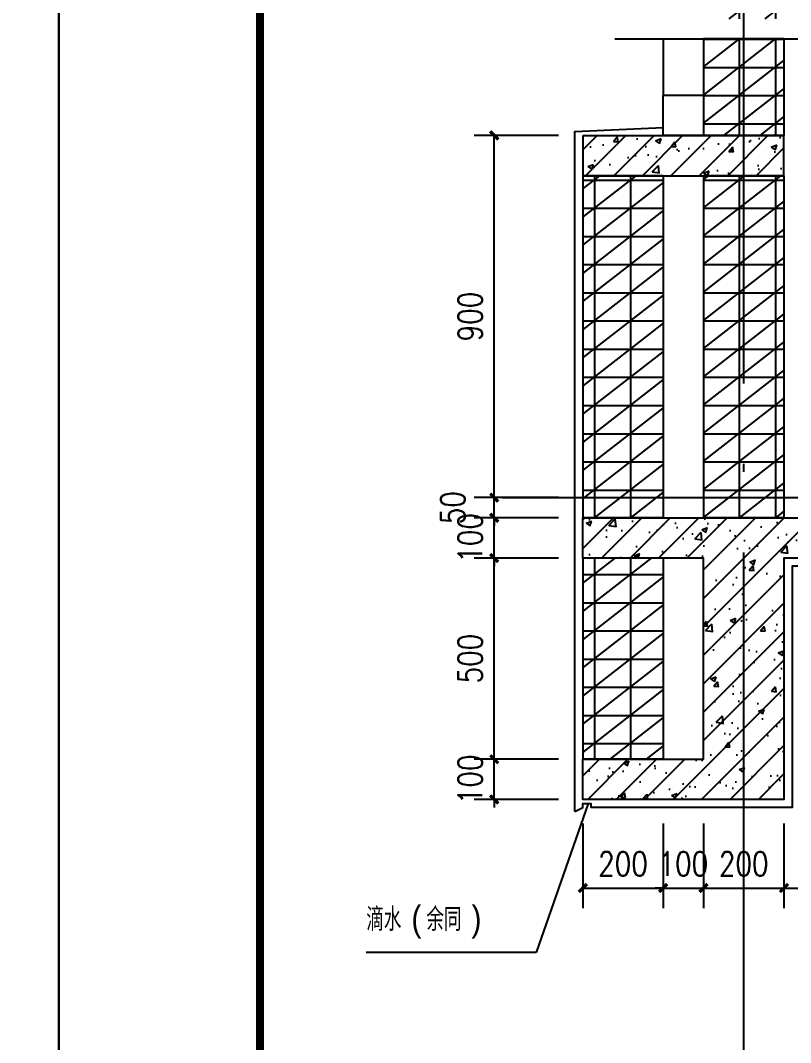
# Model space of a CAD drawing. Extents: x 718358 to 1668613, y -348838 to -159582.
# Drawn here: x 868773 to 870687, y -343463 to -340923 of the extents above; entities that cross this region are included whole.
import ezdxf

# ---------------------------------------------------------------- set-up
doc = ezdxf.new("R2010")
doc.units = 0
doc.header["$LTSCALE"] = 1000
doc.linetypes.add('DOTE', pattern=[2.42, 2, -0.2, 0.02, -0.2])
for name, color, linetype in [('建-可见线', 7, 'Continuous'), ('建-图例填充', 251, 'Continuous'), ('建-图框', 4, 'Continuous'), ('建-墙体', 2, 'Continuous'), ('建-尺寸', 73, 'Continuous'), ('建-引出', 3, 'Continuous'), ('建-柱子', 6, 'Continuous'), ('建-符号', 3, 'Continuous'), ('建-轴网', 14, 'DOTE')]:
    doc.layers.add(name, color=color, linetype=linetype)
doc.styles.add('_TCH_DIM', font='gt单线西文.shx', dxfattribs={"width": 0.8, "bigfont": 'gt单线中文.shx'})
doc.styles.add('DIM_FONT', font='SIMPLEX.shx', dxfattribs={"width": 0.8, "bigfont": 'GBCBIG.shx'})
doc.dimstyles.new('DIMN20', dxfattribs={"dimscale": 0.2, "dimtxt": 300, "dimasz": 100, "dimexe": 250, "dimexo": 300, "dimgap": 150, "dimtad": 1, "dimdec": 0, "dimzin": 0, "dimdsep": 46, "dimtxsty": 'DIM_FONT', "dimblk": 'ARCHTICK', "dimcen": 0.09, "dimdle": 1, "dimclrt": 7, "dimazin": 2, "dimtfac": 1, "dimtdec": 0, "dimtix": 1, "dimtmove": 2, "dimatfit": 3, "dimldrblk": 'ARCHTICK', "dimfxl": 1, "dimtolj": 1, "dimtzin": 0, "dimarcsym": 0})
pattern_1 = [(45, (0, 0), (-35.355339, 35.355339), []), (50, (0, 0), (143.452037, -12.550427), [15, -165]), (355, (0, 0), (-27.750267, 150.438427), [12, -132]), (100.4514, (11.95, -1.05), (115.701876, 137.887908), [12.748038, -140.228422]), (46.1842, (0, 40), (213.44821, -33.103803), [22.5, -247.5]), (96.6356, (17.79, 37.24), (186.93254, 194.823574), [19.12206, -210.3426]), (351.1842, (0, 40), (186.93239, 194.82372), [18, -198]), (21, (20, 30), (119.38141, -80.523778), [15, -165]), (326, (20, 30), (48.663066, 145.03001), [12, -132]), (71.4514, (29.95, 23.29), (168.044526, 64.5061), [12.748038, -140.228422]), (37.5, (0, 0), (2.431971, 66.5787708), [0, -130.4, 0, -134, 0, -132.5]), (7.5, (0, 0), (52.6139075, 78.8823424), [0, -76.4, 0, -127.4, 0, -50.5]), (327.5, (-44.6, 0), (106.7644872, -4.5109743), [0, -50, 0, -156, 0, -207]), (317.5, (-64.6, 0), (116.637234, 20.0209965), [0, -65, 0, -103.6, 0, -147])]
pattern_2 = [(0, (0, 0), (0, 70), []), (37.875, (80, 0), (-33.9230555, 43.6153314), []), (90, (80, 0), (-90, 6e-15), [])]

# ---------------------------------------------------------------- blocks, each defined once
blk = doc.blocks.new('_ArchTick')
at = {"color": 0, "linetype": 'ByBlock', "const_width": 0.4}
blk.add_lwpolyline([(-0.5, -0.5), (0.5, 0.5)], dxfattribs=at)
blk = doc.blocks.new('*D1569')
at = {"layer": 'Defpoints', "color": 0, "transparency": 16777216}
for p in [(870670.4, -342858.9), (872570.4, -342858.9), (872570.4, -343078.9)]:
    blk.add_point(p, dxfattribs=at)
at = {"layer": '建-尺寸', "color": 0, "lineweight": -2, "transparency": 16777216}
for p, q in [((870670.4, -342918.9), (870670.4, -343128.9)), ((872570.4, -342918.9), (872570.4, -343128.9)), ((870670.2, -343078.9), (872570.6, -343078.9))]:
    blk.add_line(p, q, dxfattribs=at)
at = {"layer": '建-尺寸', "color": 0, "lineweight": -2, "transparency": 16777216, "xscale": 20, "yscale": 20, "zscale": 20, "rotation": 180}
blk.add_blockref('_ArchTick', (870670.4, -343078.9), dxfattribs=at)
at = {"layer": '建-尺寸', "color": 0, "lineweight": -2, "transparency": 16777216, "xscale": 20, "yscale": 20, "zscale": 20}
blk.add_blockref('_ArchTick', (872570.4, -343078.9), dxfattribs=at)
at = {"layer": '建-尺寸', "color": 7, "transparency": 16777216, "insert": (871620.4, -343018.9), "char_height": 60, "attachment_point": 5, "style": 'DIM_FONT'}
blk.add_mtext('\\A1;1900', dxfattribs=at)
blk = doc.blocks.new('*D1570')
at = {"layer": 'Defpoints', "color": 0, "transparency": 16777216}
for p in [(870470.4, -342858.9), (870670.4, -342858.9), (870670.4, -343078.9)]:
    blk.add_point(p, dxfattribs=at)
at = {"layer": '建-尺寸', "color": 0, "lineweight": -2, "transparency": 16777216}
for p, q in [((870470.4, -342918.9), (870470.4, -343128.9)), ((870670.4, -342918.9), (870670.4, -343128.9)), ((870470.2, -343078.9), (870670.6, -343078.9))]:
    blk.add_line(p, q, dxfattribs=at)
at = {"layer": '建-尺寸', "color": 0, "lineweight": -2, "transparency": 16777216, "xscale": 20, "yscale": 20, "zscale": 20, "rotation": 180}
blk.add_blockref('_ArchTick', (870470.4, -343078.9), dxfattribs=at)
at = {"layer": '建-尺寸', "color": 0, "lineweight": -2, "transparency": 16777216, "xscale": 20, "yscale": 20, "zscale": 20}
blk.add_blockref('_ArchTick', (870670.4, -343078.9), dxfattribs=at)
at = {"layer": '建-尺寸', "color": 7, "transparency": 16777216, "insert": (870570.4, -343018.9), "char_height": 60, "attachment_point": 5, "style": 'DIM_FONT'}
blk.add_mtext('\\A1;200', dxfattribs=at)
blk = doc.blocks.new('*D1571')
at = {"layer": 'Defpoints', "color": 0, "transparency": 16777216}
for p in [(870370.4, -342858.9), (870470.4, -342858.9), (870470.4, -343078.9)]:
    blk.add_point(p, dxfattribs=at)
at = {"layer": '建-尺寸', "color": 0, "lineweight": -2, "transparency": 16777216}
for p, q in [((870370.4, -342918.9), (870370.4, -343128.9)), ((870470.4, -342918.9), (870470.4, -343128.9)), ((870370.4, -343078.9), (870350.4, -343078.9)), ((870370.4, -343078.9), (870470.4, -343078.9)), ((870470.4, -343078.9), (870490.4, -343078.9))]:
    blk.add_line(p, q, dxfattribs=at)
at = {"layer": '建-尺寸', "color": 0, "lineweight": -2, "transparency": 16777216, "xscale": 20, "yscale": 20, "zscale": 20}
blk.add_blockref('_ArchTick', (870370.4, -343078.9), dxfattribs=at)
at = {"layer": '建-尺寸', "color": 0, "lineweight": -2, "transparency": 16777216, "xscale": 20, "yscale": 20, "zscale": 20, "rotation": 180}
blk.add_blockref('_ArchTick', (870470.4, -343078.9), dxfattribs=at)
at = {"layer": '建-尺寸', "color": 7, "transparency": 16777216, "insert": (870420.4, -343018.9), "char_height": 60, "attachment_point": 5, "style": 'DIM_FONT'}
blk.add_mtext('\\A1;100', dxfattribs=at)
blk = doc.blocks.new('*D1572')
at = {"layer": 'Defpoints', "color": 0, "transparency": 16777216}
for p in [(870170.4, -342858.9), (870370.4, -342858.9), (870370.4, -343078.9)]:
    blk.add_point(p, dxfattribs=at)
at = {"layer": '建-尺寸', "color": 0, "lineweight": -2, "transparency": 16777216}
for p, q in [((870170.4, -342918.9), (870170.4, -343128.9)), ((870370.4, -342918.9), (870370.4, -343128.9)), ((870170.2, -343078.9), (870370.6, -343078.9))]:
    blk.add_line(p, q, dxfattribs=at)
at = {"layer": '建-尺寸', "color": 0, "lineweight": -2, "transparency": 16777216, "xscale": 20, "yscale": 20, "zscale": 20, "rotation": 180}
blk.add_blockref('_ArchTick', (870170.4, -343078.9), dxfattribs=at)
at = {"layer": '建-尺寸', "color": 0, "lineweight": -2, "transparency": 16777216, "xscale": 20, "yscale": 20, "zscale": 20}
blk.add_blockref('_ArchTick', (870370.4, -343078.9), dxfattribs=at)
at = {"layer": '建-尺寸', "color": 7, "transparency": 16777216, "insert": (870270.4, -343018.9), "char_height": 60, "attachment_point": 5, "style": 'DIM_FONT'}
blk.add_mtext('\\A1;200', dxfattribs=at)
blk = doc.blocks.new('*D1573')
at = {"layer": 'Defpoints', "color": 0, "transparency": 16777216}
for p in [(869950.4, -342758.9), (870170.4, -342758.9), (870170.4, -342858.9)]:
    blk.add_point(p, dxfattribs=at)
at = {"layer": '建-尺寸', "color": 0, "lineweight": -2, "transparency": 16777216}
for p, q in [((869950.4, -342758.9), (869950.4, -342738.9)), ((870110.4, -342758.9), (869900.4, -342758.9)), ((869950.4, -342858.9), (869950.4, -342758.9)), ((870110.4, -342858.9), (869900.4, -342858.9)), ((869950.4, -342858.9), (869950.4, -342878.9))]:
    blk.add_line(p, q, dxfattribs=at)
at = {"layer": '建-尺寸', "color": 0, "lineweight": -2, "transparency": 16777216, "xscale": 20, "yscale": 20, "zscale": 20}
for p, rotation in [((869950.4, -342758.9), 270), ((869950.4, -342858.9), 90)]:
    blk.add_blockref('_ArchTick', p, dxfattribs=dict(at, rotation=rotation))
at = {"layer": '建-尺寸', "color": 7, "transparency": 16777216, "insert": (869890.4, -342808.9), "char_height": 60, "attachment_point": 5, "rotation": 90, "style": 'DIM_FONT'}
blk.add_mtext('\\A1;100', dxfattribs=at)
blk = doc.blocks.new('*D1574')
at = {"layer": 'Defpoints', "color": 0, "transparency": 16777216}
for p in [(869950.4, -342258.9), (870170.4, -342258.9), (870170.4, -342758.9)]:
    blk.add_point(p, dxfattribs=at)
at = {"layer": '建-尺寸', "color": 0, "lineweight": -2, "transparency": 16777216}
for p, q in [((870110.4, -342258.9), (869900.4, -342258.9)), ((869950.4, -342759.1), (869950.4, -342258.7)), ((870110.4, -342758.9), (869900.4, -342758.9))]:
    blk.add_line(p, q, dxfattribs=at)
at = {"layer": '建-尺寸', "color": 0, "lineweight": -2, "transparency": 16777216, "xscale": 20, "yscale": 20, "zscale": 20}
for p, rotation in [((869950.4, -342258.9), 90), ((869950.4, -342758.9), 270)]:
    blk.add_blockref('_ArchTick', p, dxfattribs=dict(at, rotation=rotation))
at = {"layer": '建-尺寸', "color": 7, "transparency": 16777216, "insert": (869890.4, -342508.9), "char_height": 60, "attachment_point": 5, "rotation": 90, "style": 'DIM_FONT'}
blk.add_mtext('\\A1;500', dxfattribs=at)
blk = doc.blocks.new('*D1575')
at = {"layer": 'Defpoints', "color": 0, "transparency": 16777216}
for p in [(869950.4, -342158.9), (870170.4, -342158.9), (870170.4, -342258.9)]:
    blk.add_point(p, dxfattribs=at)
at = {"layer": '建-尺寸', "color": 0, "lineweight": -2, "transparency": 16777216}
for p, q in [((870110.4, -342158.9), (869900.4, -342158.9)), ((869950.4, -342158.9), (869950.4, -342138.9)), ((869950.4, -342258.9), (869950.4, -342158.9)), ((870110.4, -342258.9), (869900.4, -342258.9)), ((869950.4, -342258.9), (869950.4, -342278.9))]:
    blk.add_line(p, q, dxfattribs=at)
at = {"layer": '建-尺寸', "color": 0, "lineweight": -2, "transparency": 16777216, "xscale": 20, "yscale": 20, "zscale": 20}
for p, rotation in [((869950.4, -342158.9), 270), ((869950.4, -342258.9), 90)]:
    blk.add_blockref('_ArchTick', p, dxfattribs=dict(at, rotation=rotation))
at = {"layer": '建-尺寸', "color": 7, "transparency": 16777216, "insert": (869890.4, -342208.9), "char_height": 60, "attachment_point": 5, "rotation": 90, "style": 'DIM_FONT'}
blk.add_mtext('\\A1;100', dxfattribs=at)
blk = doc.blocks.new('*D1576')
at = {"layer": 'Defpoints', "color": 0, "transparency": 16777216}
for p in [(869950.4, -342108.9), (870170.4, -342108.9), (870170.4, -342158.9)]:
    blk.add_point(p, dxfattribs=at)
at = {"layer": '建-尺寸', "color": 0, "lineweight": -2, "transparency": 16777216}
for p, q in [((870110.4, -342108.9), (869900.4, -342108.9)), ((869950.4, -342108.9), (869950.4, -342088.9)), ((869950.4, -342158.9), (869950.4, -342108.9)), ((870110.4, -342158.9), (869900.4, -342158.9)), ((869950.4, -342158.9), (869950.4, -342178.9))]:
    blk.add_line(p, q, dxfattribs=at)
at = {"layer": '建-尺寸', "color": 0, "lineweight": -2, "transparency": 16777216, "xscale": 20, "yscale": 20, "zscale": 20}
for p, rotation in [((869950.4, -342108.9), 270), ((869950.4, -342158.9), 90)]:
    blk.add_blockref('_ArchTick', p, dxfattribs=dict(at, rotation=rotation))
at = {"layer": '建-尺寸', "color": 7, "transparency": 16777216, "insert": (869847.4, -342133.9), "char_height": 60, "attachment_point": 5, "rotation": 90, "style": 'DIM_FONT'}
blk.add_mtext('\\A1;50', dxfattribs=at)
blk = doc.blocks.new('*D1577')
at = {"layer": 'Defpoints', "color": 0, "transparency": 16777216}
for p in [(869950.4, -341208.9), (870170.4, -341208.9), (870170.4, -342108.9)]:
    blk.add_point(p, dxfattribs=at)
at = {"layer": '建-尺寸', "color": 0, "lineweight": -2, "transparency": 16777216}
for p, q in [((870110.4, -341208.9), (869900.4, -341208.9)), ((869950.4, -342109.1), (869950.4, -341208.7)), ((870110.4, -342108.9), (869900.4, -342108.9))]:
    blk.add_line(p, q, dxfattribs=at)
at = {"layer": '建-尺寸', "color": 0, "lineweight": -2, "transparency": 16777216, "xscale": 20, "yscale": 20, "zscale": 20}
for p, rotation in [((869950.4, -341208.9), 90), ((869950.4, -342108.9), 270)]:
    blk.add_blockref('_ArchTick', p, dxfattribs=dict(at, rotation=rotation))
at = {"layer": '建-尺寸', "color": 7, "transparency": 16777216, "insert": (869890.4, -341658.9), "char_height": 60, "attachment_point": 5, "rotation": 90, "style": 'DIM_FONT'}
blk.add_mtext('\\A1;900', dxfattribs=at)

msp = doc.modelspace()

# ---------------------------------------------------------------- hatches: boundary and pattern name
at = {"layer": '建-图例填充'}
h = msp.add_hatch(dxfattribs=at)
h.set_pattern_fill('空心砖', color=256, scale=20, style=0)
h.set_pattern_definition(pattern_2)
h.paths.add_polyline_path([(877797.4, -345058.9), (877597.4, -345058.9), (877597.4, -345858.9), (877797.4, -345858.9)])
h.paths.add_polyline_path([(875697.4, -341308.9), (875497.4, -341308.9), (875497.4, -342158.9), (875697.4, -342158.9)])
h.paths.add_polyline_path([(875297.4, -341308.9), (875197.4, -341308.9), (875197.4, -342158.9), (875297.4, -342158.9)])
h.paths.add_polyline_path([(875297.4, -342258.9), (875197.4, -342258.9), (875197.4, -342758.9), (875297.4, -342758.9)])
h.paths.add_polyline_path([(875297.4, -339458.9), (875197.4, -339458.9), (875197.4, -340058.9), (875297.4, -340058.9)])
h.paths.add_polyline_path([(877797.4, -342858.9), (877597.4, -342858.9), (877597.4, -342958.9), (877597.4, -343458.9), (877782.9, -343458.9), (877797.4, -343419.1)])
h.paths.add_polyline_path([(877797.4, -343508.9), (877597.4, -343508.9), (877597.4, -343808.9), (877797.4, -343808.9)])
h.paths.add_polyline_path([(871226.6, -342056.7), (871362.9, -342056.7), (871362.9, -341955.8), (871226.6, -341955.8)], flags=9)
h.paths.add_polyline_path([(871947.9, -339003.7), (872192.1, -339003.7), (872192.1, -338904.5), (871947.9, -338904.5)], flags=9)
h.paths.add_polyline_path([(874554.6, -342043.7), (874593.4, -342043.7), (874593.4, -341957.7), (874554.6, -341957.7)], flags=9)
h.paths.add_polyline_path([(874480.6, -342048.9), (874564.3, -342048.9), (874564.3, -341946.9), (874480.6, -341946.9)], flags=9)
h.paths.add_polyline_path([(874435, -342043.7), (874474.3, -342043.7), (874474.3, -341957.7), (874435, -341957.7)], flags=9)
h.paths.add_polyline_path([(874197.5, -342043.7), (874413.6, -342043.7), (874413.6, -341949.2), (874197.5, -341949.2)], flags=9)
h.paths.add_polyline_path([(874406.5, -339695.9), (874775, -339695.9), (874775, -339580.6), (874406.5, -339580.6)], flags=9)
h.paths.add_polyline_path([(874167.7, -339693.7), (874420, -339693.7), (874420, -339599.2), (874167.7, -339599.2)], flags=9)
h.paths.add_polyline_path([(873845.4, -343678.9), (873845.4, -343488.9), (873935.4, -343488.9), (873935.4, -343678.9)], flags=9)
h.paths.add_polyline_path([(873855.4, -340653.9), (873855.4, -340463.9), (873945.4, -340463.9), (873945.4, -340653.9)], flags=9)
h.paths.add_polyline_path([(873845.4, -339360.7), (873845.4, -339207.2), (873935.4, -339207.2), (873935.4, -339360.7)], flags=9)
h.paths.add_polyline_path([(871594.8, -339084.2), (871707.4, -339084.2), (871707.4, -338989.7), (871594.8, -338989.7)], flags=9)
h.paths.add_polyline_path([(869735.2, -340862.4), (870321.4, -340862.4), (870321.4, -340757.4), (869735.2, -340757.4)], flags=9)
h.paths.add_polyline_path([(869733.4, -340750.4), (869928.5, -340750.4), (869928.5, -340645.4), (869733.4, -340645.4)], flags=9)
h.paths.add_polyline_path([(871448.1, -343467.4), (872034.3, -343467.4), (872034.3, -343362.4), (871448.1, -343362.4)], flags=9)
h.paths.add_polyline_path([(871446.3, -343355.4), (871641.4, -343355.4), (871641.4, -343250.4), (871446.3, -343250.4)], flags=9)
h.paths.add_polyline_path([(876253.6, -342056.7), (876390, -342056.7), (876390, -341955.8), (876253.6, -341955.8)], flags=9)
h.paths.add_polyline_path([(876974.9, -338603.7), (877219.2, -338603.7), (877219.2, -338504.5), (876974.9, -338504.5)], flags=9)
h.paths.add_polyline_path([(879581.7, -342040.4), (879620.4, -342040.4), (879620.4, -341954.4), (879581.7, -341954.4)], flags=9)
h.paths.add_polyline_path([(879507.6, -342045.5), (879591.4, -342045.5), (879591.4, -341943.5), (879507.6, -341943.5)], flags=9)
h.paths.add_polyline_path([(879462.1, -342040.4), (879501.3, -342040.4), (879501.3, -341954.4), (879462.1, -341954.4)], flags=9)
h.paths.add_polyline_path([(879224.6, -342043.7), (879440.6, -342043.7), (879440.6, -341949.2), (879224.6, -341949.2)], flags=9)
h.paths.add_polyline_path([(879433.5, -339294.6), (879802, -339294.6), (879802, -339179.4), (879433.5, -339179.4)], flags=9)
h.paths.add_polyline_path([(879194.7, -339293.7), (879447, -339293.7), (879447, -339199.2), (879194.7, -339199.2)], flags=9)
h.paths.add_polyline_path([(878872.4, -343728.9), (878872.4, -343538.9), (878962.4, -343538.9), (878962.4, -343728.9)], flags=9)
h.paths.add_polyline_path([(878872.4, -340853.9), (878872.4, -340663.9), (878962.4, -340663.9), (878962.4, -340853.9)], flags=9)
h.paths.add_polyline_path([(878872.4, -338960.7), (878872.4, -338807.2), (878962.4, -338807.2), (878962.4, -338960.7)], flags=9)
h.paths.add_polyline_path([(876721.9, -338684.2), (876834.4, -338684.2), (876834.4, -338589.7), (876721.9, -338589.7)], flags=9)
h.paths.add_polyline_path([(876869, -341145.8), (877119.2, -341145.8), (877119.2, -341040.8), (876869, -341040.8)], flags=9)
h.paths.add_polyline_path([(876914.7, -341032), (877119, -341032), (877119, -340937.5), (876914.7, -340937.5)], flags=9)
h.paths.add_polyline_path([(876744.1, -341032.9), (876938.6, -341032.9), (876938.6, -340929.6), (876744.1, -340929.6)], flags=9)
h.paths.add_polyline_path([(876533.4, -341032), (876765.4, -341032), (876765.4, -340937.5), (876533.4, -340937.5)], flags=9)
h.paths.add_polyline_path([(876475.4, -341028.1), (876553.6, -341028.1), (876553.6, -340933.9), (876475.4, -340933.9)], flags=9)
h.paths.add_polyline_path([(876434.7, -341032), (876496.1, -341032), (876496.1, -340937.5), (876434.7, -340937.5)], flags=9)
h.paths.add_polyline_path([(876634.5, -343467.4), (877220.7, -343467.4), (877220.7, -343362.4), (876634.5, -343362.4)], flags=9)
h.paths.add_polyline_path([(876632.7, -343355.4), (876827.8, -343355.4), (876827.8, -343250.4), (876632.7, -343250.4)], flags=9)
h.paths.add_polyline_path([(875799.6, -341231.3), (877019.4, -341231.3), (877019.4, -341126.3), (875799.6, -341126.3)], flags=9)
h.paths.add_polyline_path([(881380.6, -342056.7), (881517, -342056.7), (881517, -341955.8), (881380.6, -341955.8)], flags=9)
h.paths.add_polyline_path([(882001.9, -340003.7), (882246.2, -340003.7), (882246.2, -339904.5), (882001.9, -339904.5)], flags=9)
h.paths.add_polyline_path([(881748.9, -339584.2), (881861.5, -339584.2), (881861.5, -339489.7), (881748.9, -339489.7)], flags=9)
h.paths.add_polyline_path([(884169.4, -348353.8), (884772.5, -348353.8), (884772.5, -348237.5), (884169.4, -348237.5)], flags=9)
h.paths.add_polyline_path([(885219.7, -348038.1), (885452.1, -348038.1), (885452.1, -347948.1), (885219.7, -347948.1)], flags=9)
h.paths.add_polyline_path([(884165.1, -348228.9), (884803.7, -348228.9), (884803.7, -348141), (884165.1, -348141)], flags=9)
h.paths.add_polyline_path([(884138.8, -348146.9), (884816.2, -348146.9), (884816.2, -348059), (884138.8, -348059)], flags=9)
h.paths.add_polyline_path([(885190.5, -347934.9), (885471.8, -347934.9), (885471.8, -347862.9), (885190.5, -347862.9)], flags=9)
h.paths.add_polyline_path([(884140, -347988.8), (884854.9, -347988.8), (884854.9, -347900.9), (884140, -347900.9)], flags=9)
h.paths.add_polyline_path([(883710.3, -348349.3), (884011.7, -348349.3), (884011.7, -348251), (883710.3, -348251)], flags=9)
h.paths.add_polyline_path([(881933.2, -348162.3), (882254.9, -348162.3), (882254.9, -348121.7), (881933.2, -348121.7)], flags=9)
h.paths.add_polyline_path([(885236.9, -348144), (885401.6, -348144), (885401.6, -348034.1), (885236.9, -348034.1)], flags=9)
h.paths.add_polyline_path([(885329.2, -348599.9), (885422.1, -348599.9), (885422.1, -348494.9), (885329.2, -348494.9)], flags=9)
h.paths.add_polyline_path([(885253, -348336.5), (885384.9, -348336.5), (885384.9, -348229.2), (885253, -348229.2)], flags=9)
h.paths.add_polyline_path([(880665.6, -348324.5), (880863.9, -348324.5), (880863.9, -348241.8), (880665.6, -348241.8)], flags=9)
h.paths.add_polyline_path([(880665.4, -348523), (880864.1, -348523), (880864.1, -348439.3), (880665.4, -348439.3)], flags=9)
h.paths.add_polyline_path([(880665.5, -348616.4), (880864, -348616.4), (880864, -348533), (880665.5, -348533)], flags=9)
h.paths.add_polyline_path([(881319.9, -348332.6), (881518.1, -348332.6), (881518.1, -348250.3), (881319.9, -348250.3)], flags=9)
h.paths.add_polyline_path([(881320, -348425.4), (881518, -348425.4), (881518, -348343.8), (881320, -348343.8)], flags=9)
h.paths.add_polyline_path([(880488, -348363.6), (880573.4, -348363.6), (880573.4, -348278.1), (880488, -348278.1)], flags=9)
h.paths.add_polyline_path([(880489.1, -348567.2), (880572.4, -348567.2), (880572.4, -348488), (880489.1, -348488)], flags=9)
h.paths.add_polyline_path([(880665.5, -348432), (880864, -348432), (880864, -348349), (880665.5, -348349)], flags=9)
h.paths.add_polyline_path([(882810.7, -348351.8), (883112.6, -348351.8), (883112.6, -348251.8), (882810.7, -348251.8)], flags=9)
h.paths.add_polyline_path([(882811.1, -348482.3), (883112.2, -348482.3), (883112.2, -348384.8), (882811.1, -348384.8)], flags=9)
h.paths.add_polyline_path([(882811.1, -348618.1), (883112.2, -348618.1), (883112.2, -348520.6), (882811.1, -348520.6)], flags=9)
h.paths.add_polyline_path([(881905.8, -348616.6), (882207.4, -348616.6), (882207.4, -348517.4), (881905.8, -348517.4)], flags=9)
h.paths.add_polyline_path([(881906.8, -348351), (882208.7, -348351), (882208.7, -348251), (881906.8, -348251)], flags=9)
h.paths.add_polyline_path([(881906.1, -348483.3), (882207.1, -348483.3), (882207.1, -348385.8), (881906.1, -348385.8)], flags=9)
h.paths.add_polyline_path([(882425.5, -348200.3), (882954.4, -348200.3), (882954.4, -348109.3), (882425.5, -348109.3)], flags=9)
h.paths.add_polyline_path([(882989.1, -348200.5), (883257.3, -348200.5), (883257.3, -348114.8), (882989.1, -348114.8)], flags=9)
h.paths.add_polyline_path([(882257.3, -348040.7), (883640.3, -348040.7), (883640.3, -347923.6), (882257.3, -347923.6)], flags=9)
h.paths.add_polyline_path([(882272.3, -348112.6), (883572.2, -348112.6), (883572.2, -348039.9), (882272.3, -348039.9)], flags=9)
h.paths.add_polyline_path([(884995.8, -348034.9), (885165.4, -348034.9), (885165.4, -347952.9), (884995.8, -347952.9)], flags=9)
h.paths.add_polyline_path([(884997.8, -348230), (885167.4, -348230), (885167.4, -348148), (884997.8, -348148)], flags=9)
h.paths.add_polyline_path([(884997.8, -348329.6), (885167.4, -348329.6), (885167.4, -348247.6), (884997.8, -348247.6)], flags=9)
h.paths.add_polyline_path([(884997.7, -348536.5), (885167.2, -348536.5), (885167.2, -348454.9), (884997.7, -348454.9)], flags=9)
h.paths.add_polyline_path([(884981.3, -347935.4), (885180, -347935.4), (885180, -347851.7), (884981.3, -347851.7)], flags=9)
h.paths.add_polyline_path([(883710.3, -348550.5), (884011.7, -348550.5), (884011.7, -348452.2), (883710.3, -348452.2)], flags=9)
h.paths.add_polyline_path([(883710.4, -348186.5), (884011.6, -348186.5), (884011.6, -348088.6), (883710.4, -348088.6)], flags=9)
h.paths.add_polyline_path([(883710.3, -347986.7), (884011.7, -347986.7), (884011.7, -347888.4), (883710.3, -347888.4)], flags=9)
h.paths.add_polyline_path([(884997.6, -348130.5), (885167.6, -348130.5), (885167.6, -348047.5), (884997.6, -348047.5)], flags=9)
h.paths.add_polyline_path([(881359.9, -343757.8), (881946.1, -343757.8), (881946.1, -343652.8), (881359.9, -343652.8)], flags=9)
h.paths.add_polyline_path([(881358.6, -343645.8), (881777.2, -343645.8), (881777.2, -343540.8), (881358.6, -343540.8)], flags=9)
h.paths.add_polyline_path([(869877.8, -343230.5), (869944.5, -343230.5), (869944.5, -343086.5), (869877.8, -343086.5)], flags=9)
h.paths.add_polyline_path([(869768.4, -343199.8), (869900.2, -343199.8), (869900.2, -343100.6), (869768.4, -343100.6)], flags=9)
h.paths.add_polyline_path([(869731.2, -343230.5), (869797.8, -343230.5), (869797.8, -343086.5), (869731.2, -343086.5)], flags=9)
h.paths.add_polyline_path([(869620.6, -343202.2), (869760.4, -343202.2), (869760.4, -343098.8), (869620.6, -343098.8)], flags=9)
h.paths.add_polyline_path([(874986.3, -340466), (875053, -340466), (875053, -340322), (874986.3, -340322)], flags=9)
h.paths.add_polyline_path([(874876.9, -340435.3), (875008.7, -340435.3), (875008.7, -340336.1), (874876.9, -340336.1)], flags=9)
h.paths.add_polyline_path([(874839.7, -340466), (874906.3, -340466), (874906.3, -340322), (874839.7, -340322)], flags=9)
h.paths.add_polyline_path([(874729.1, -340437.7), (874868.9, -340437.7), (874868.9, -340334.3), (874729.1, -340334.3)], flags=9)
h.paths.add_polyline_path([(879936.3, -343303), (880003, -343303), (880003, -343159), (879936.3, -343159)], flags=9)
h.paths.add_polyline_path([(879826.9, -343272.3), (879958.7, -343272.3), (879958.7, -343173.1), (879826.9, -343173.1)], flags=9)
h.paths.add_polyline_path([(879789.7, -343303), (879856.3, -343303), (879856.3, -343159), (879789.7, -343159)], flags=9)
h.paths.add_polyline_path([(879679.1, -343274.7), (879818.9, -343274.7), (879818.9, -343171.3), (879679.1, -343171.3)], flags=9)
h.paths.add_polyline_path([(885238.4, -348473.4), (885328.5, -348473.4), (885328.5, -348377.4), (885238.4, -348377.4)], flags=9)
h.paths.add_polyline_path([(885238.2, -348234), (885397.8, -348234), (885397.8, -348138), (885238.2, -348138)], flags=9)
h.paths.add_polyline_path([(884234.9, -348561.2), (884679.3, -348561.2), (884679.3, -348444), (884234.9, -348444)], flags=9)
h.paths.add_polyline_path([(875297.4, -342158.9), (875397.4, -342158.9), (875397.4, -341308.9), (875297.4, -341308.9)], flags=16)
h.paths.add_polyline_path([(875297.4, -342758.9), (875397.4, -342758.9), (875397.4, -342258.9), (875297.4, -342258.9)], flags=16)
h = msp.add_hatch(dxfattribs=at)
h.set_pattern_fill('空心砖', color=256, scale=20, style=0)
h.set_pattern_definition(pattern_2)
h.paths.add_polyline_path([(872770.4, -345058.9), (872570.4, -345058.9), (872570.4, -345858.9), (872770.4, -345858.9)])
h.paths.add_polyline_path([(872770.4, -342858.9), (872570.4, -342858.9), (872570.4, -342958.9), (872570.4, -343458.9), (872685.1, -343458.9), (872700.3, -343416.9), (872707.7, -343458.9), (872770.4, -343458.9)])
h.paths.add_polyline_path([(872770.4, -343508.9), (872730.1, -343508.9), (872715.2, -343550.9), (872707.7, -343508.9), (872570.4, -343508.9), (872570.4, -343808.9), (872770.4, -343808.9)])
h.paths.add_polyline_path([(870670.4, -340458.9), (870470.4, -340458.9), (870470.4, -340558.9), (870470.4, -340919.1), (870670.4, -340919.1)])
h.paths.add_polyline_path([(870270.4, -339858.9), (870170.4, -339858.9), (870170.4, -340358.9), (870270.4, -340358.9)])
h.paths.add_polyline_path([(870270.4, -341308.9), (870170.4, -341308.9), (870170.4, -342158.9), (870270.4, -342158.9)])
h.paths.add_polyline_path([(870270.4, -342258.9), (870170.4, -342258.9), (870170.4, -342758.9), (870270.4, -342758.9)])
h.paths.add_polyline_path([(870670.4, -341308.9), (870470.4, -341308.9), (870470.4, -342158.9), (870670.4, -342158.9)])
h.paths.add_polyline_path([(870470.4, -341208.9), (870670.4, -341208.9), (870670.4, -340969.1), (870470.4, -340969.1)])
h.paths.add_polyline_path([(870270.4, -342758.9), (870370.4, -342758.9), (870370.4, -342258.9), (870270.4, -342258.9)], flags=16)
h.paths.add_polyline_path([(870270.4, -342158.9), (870370.4, -342158.9), (870370.4, -341308.9), (870270.4, -341308.9)], flags=16)
h = msp.add_hatch(dxfattribs=at)
h.set_pattern_fill('钢筋混凝土', color=256, scale=20, style=0)
h.set_pattern_definition(pattern_1)
h.paths.add_polyline_path([(870470.4, -341208.9), (870170.4, -341208.9), (870170.4, -341308.9), (870270.4, -341308.9), (870470.4, -341308.9)])
h.paths.add_polyline_path([(870470.4, -341308.9), (870670.4, -341308.9), (870670.4, -341208.9), (870470.4, -341208.9)], flags=16)
h = msp.add_hatch(dxfattribs=at)
h.set_pattern_fill('钢筋混凝土', color=256, scale=20, style=0)
h.set_pattern_definition(pattern_1)
h.paths.add_polyline_path([(873370.4, -342158.9), (870170.4, -342158.9), (870170.4, -342258.9), (870470.4, -342258.9), (870470.4, -342758.9), (870170.4, -342758.9), (870170.4, -342858.9), (870670.4, -342858.9), (870670.4, -342258.9), (872570.4, -342258.9), (872570.4, -342858.9), (872870.4, -342858.9), (872870.4, -342258.9), (873370.4, -342258.9)])

# ---------------------------------------------------------------- linework, layer by layer
at = {"layer": '建-可见线'}
msp.add_line((870370.4, -340969.1), (870370.4, -341108.9), dxfattribs=at)
msp.add_lwpolyline([(870370.4, -341108.9), (870470.4, -341108.9), (870470.4, -341208.9), (870370.4, -341208.9)], close=True, dxfattribs=at)
for points in [[(870150.4, -342888.9), (870150.4, -341198.9), (870370.4, -341188.9)], [(872550.4, -342858.9), (872550.4, -342278.9), (870690.4, -342278.9), (870690.4, -342878.9), (870190.4, -342878.9)], [(870150.4, -342888.9), (870170.4, -342878.9), (870170.4, -342868.9), (870190.4, -342868.9), (870190.4, -342878.9)]]:
    msp.add_lwpolyline(points, dxfattribs=at)
at = {"layer": '建-图框'}
for points in [[(852047.9, -348837.6), (868867.9, -348837.6), (868867.9, -336957.6), (852047.9, -336957.6)], [(868867.9, -348837.6), (885687.9, -348837.6), (885687.9, -336957.6), (868867.9, -336957.6)]]:
    msp.add_lwpolyline(points, close=True, dxfattribs=at)
at = {"layer": '建-图框', "const_width": 20}
msp.add_lwpolyline([(869367.9, -348637.6), (885487.9, -348637.6), (885487.9, -337157.6), (869367.9, -337157.6)], close=True, dxfattribs=at)
at = {"layer": '建-墙体'}
for p, q in [((870470.4, -340969.1), (870470.4, -341208.9)), ((870670.4, -340969.1), (870470.4, -340969.1)), ((870670.4, -340969.1), (870670.4, -341208.9)), ((870670.4, -341208.9), (870470.4, -341208.9)), ((870170.4, -341308.9), (870170.4, -342158.9)), ((870370.4, -341308.9), (870170.4, -341308.9)), ((870370.4, -341308.9), (870370.4, -342158.9)), ((870470.4, -341308.9), (870470.4, -342158.9)), ((870670.4, -341308.9), (870470.4, -341308.9)), ((870670.4, -341308.9), (870670.4, -342158.9)), ((870370.4, -342158.9), (870170.4, -342158.9)), ((870670.4, -342158.9), (870470.4, -342158.9)), ((870170.4, -342258.9), (870170.4, -342758.9)), ((870370.4, -342258.9), (870170.4, -342258.9)), ((870370.4, -342258.9), (870370.4, -342758.9)), ((870370.4, -342758.9), (870170.4, -342758.9))]:
    msp.add_line(p, q, dxfattribs=at)
at = {"layer": '建-引出'}
for p, q in [((870183.8, -342868.9), (870054.2, -343239.5)), ((870054.2, -343239.5), (869632.5, -343239.5))]:
    msp.add_line(p, q, dxfattribs=at)
at = {"layer": '建-柱子'}
for p, q in [((870170.4, -341208.9), (870670.4, -341208.9)), ((870170.4, -341208.9), (870170.4, -341308.9)), ((870670.4, -341308.9), (870670.4, -341208.9)), ((870170.4, -341308.9), (870670.4, -341308.9))]:
    msp.add_line(p, q, dxfattribs=at)
msp.add_lwpolyline([(873370.4, -342258.9), (872870.4, -342258.9), (872870.4, -342858.9), (872570.4, -342858.9), (872570.4, -342258.9), (870670.4, -342258.9), (870670.4, -342858.9), (870170.4, -342858.9), (870170.4, -342758.9), (870470.4, -342758.9), (870470.4, -342258.9), (870170.4, -342258.9), (870170.4, -342158.9), (873370.4, -342158.9)], dxfattribs=at)
at = {"layer": '建-符号'}
msp.add_lwpolyline([(870250.4, -340969.1), (871787.9, -340969.1), (871803.2, -340927.1), (871818, -341011.1), (871832.9, -340969.1), (873370.4, -340969.1)], dxfattribs=at)
at = {"layer": '建-轴网', "linetype": 'DOTE'}
for p, q in [((870570.4, -346665), (870570.4, -338148.9)), ((869970.4, -342108.9), (873570.4, -342108.9))]:
    msp.add_line(p, q, dxfattribs=at)

# ---------------------------------------------------------------- texts
at = {"layer": '建-引出', "style": '_TCH_DIM'}
for s, height, width, p in [('滴水', 57.32, 0.8, (869632.5, -343185.5)), ('(', 63, 0.888889, (869744.5, -343185.5)), ('余同', 57.32, 0.8, (869781.8, -343185.5)), (')', 63, 0.888889, (869893.8, -343185.5))]:
    msp.add_text(s, height=height, dxfattribs=dict(at, width=width)).set_placement(p)

# ---------------------------------------------------------------- dimensions: what is measured, and where the dimension line sits
at = {"layer": '建-尺寸'}
for p1, p2, distance, picture, middle in [((870170.4, -342108.9), (870170.4, -341208.9), 220, '*D1577', (869890.4, -341658.9)), ((870170.4, -342258.9), (870170.4, -342158.9), 220, '*D1575', (869890.4, -342208.9)), ((870170.4, -342758.9), (870170.4, -342258.9), 220, '*D1574', (869890.4, -342508.9)), ((870170.4, -342858.9), (870170.4, -342758.9), 220, '*D1573', (869890.4, -342808.9)), ((870170.4, -342858.9), (870370.4, -342858.9), -220, '*D1572', (870270.4, -343018.9)), ((870370.4, -342858.9), (870470.4, -342858.9), -220, '*D1571', (870420.4, -343018.9)), ((870470.4, -342858.9), (870670.4, -342858.9), -220, '*D1570', (870570.4, -343018.9)), ((870670.4, -342858.9), (872570.4, -342858.9), -220, '*D1569', (871620.4, -343018.9))]:
    dim = msp.add_aligned_dim(p1=p1, p2=p2, distance=distance, dimstyle='DIMN20', dxfattribs=at)
    dim.commit()
    dim.dimension.update_dxf_attribs({"geometry": picture, "text_midpoint": middle})
dim = msp.add_linear_dim(base=(869950.4, -342108.9), p1=(870170.4, -342158.9), p2=(870170.4, -342108.9), angle=90, dimstyle='DIMN20', dxfattribs=at)
dim.commit()
dim.dimension.update_dxf_attribs({"geometry": '*D1576', "text_midpoint": (869847.4, -342133.9), "dimtype": 161})

doc.saveas('drawing.dxf')
